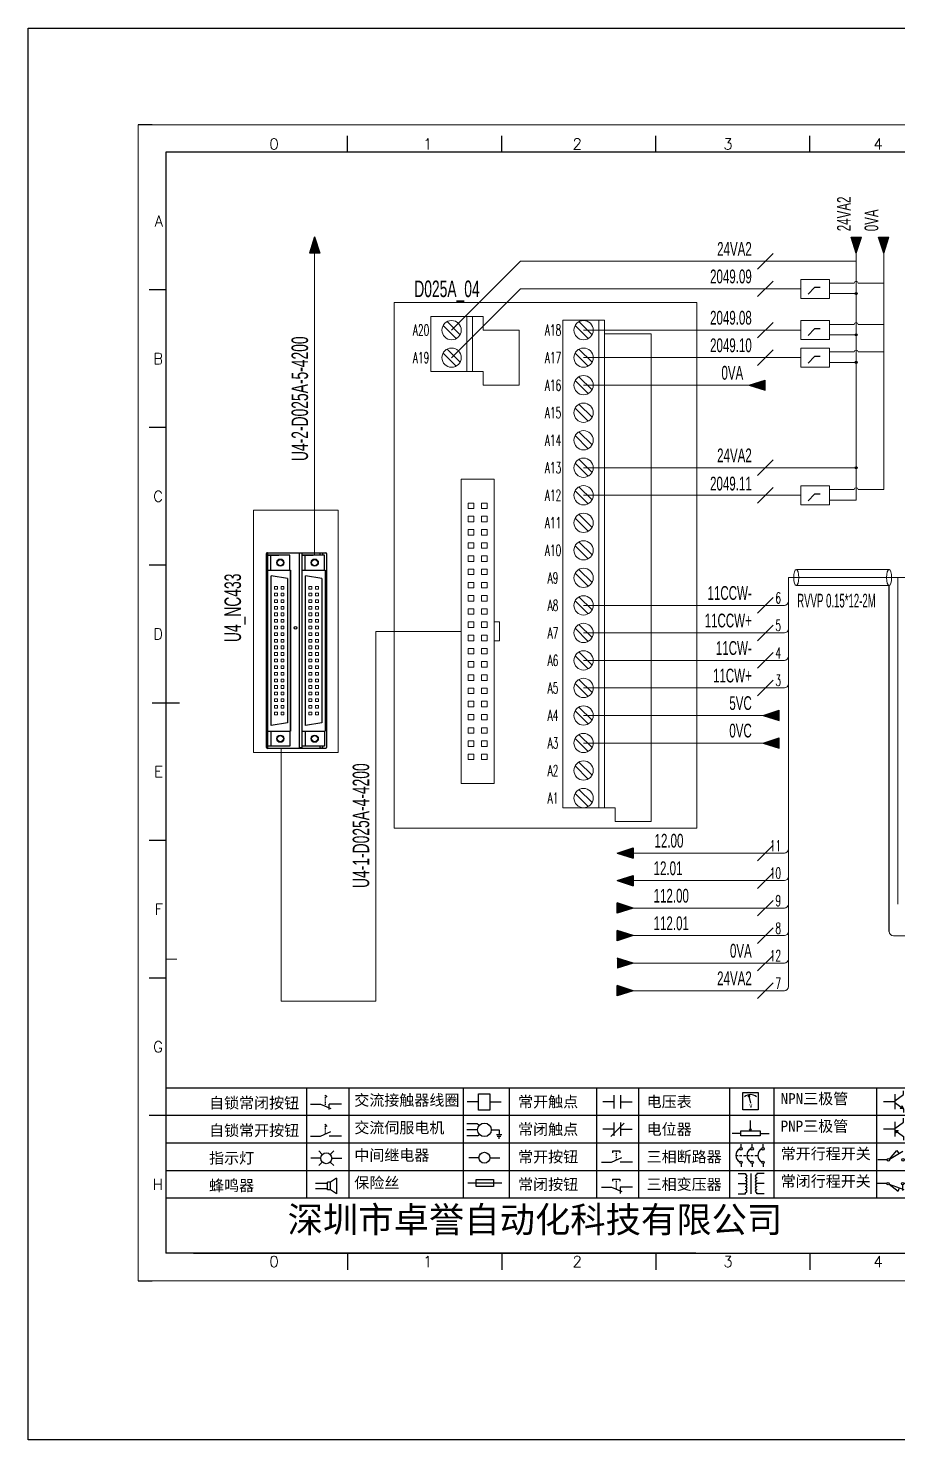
# Model space of a CAD drawing. Header units: millimetres. Extents: x 336 to 12810, y -1577 to 4105.
# Drawn here: x 8714 to 8872, y -364.4 to -108 of the extents above; entities that cross this region are included whole.
import ezdxf
from ezdxf.enums import TextEntityAlignment as Align

# ---------------------------------------------------------------- set-up
doc = ezdxf.new("R2010")
doc.units = ezdxf.units.MM
doc.linetypes.add('ACAD_ISO02W100', pattern=[15, 12, -3])
for name, color, linetype in [('AE_BOR', 1, 'Continuous'), ('SYMS', 7, 'Continuous'), ('Z_OM_GAIKEI', 7, 'Continuous')]:
    doc.layers.add(name, color=color, linetype=linetype)
doc.layers.add('Dimension', color=3, linetype='Continuous', lineweight=13)
doc.styles.get("Standard").update_dxf_attribs({"font": ''})
doc.styles.add('WD', font='romans.shx', dxfattribs={"width": 0.8, "bigfont": 'gbcbig.shx'})
doc.styles.add('样式 8', font='arial.ttf', dxfattribs={"width": 0.6, "height": 2.5})
doc.styles.add('汉字', font='')
doc.styles.get('Standard').set_extended_font_data('SimSun')
doc.styles.get('汉字').set_extended_font_data('新宋体')

# ---------------------------------------------------------------- blocks, each defined once
blk = doc.blocks.new('*U6')
at = {"linetype": 'ByBlock'}
for p, q in [((-1909.23, -780.45), (-1909.23, -780.67)), ((-1909.23, -780.45), (-1908.92, -780.84)), ((-1909.23, -780.84), (-1909.23, -781.05)), ((-1909.23, -781.23), (-1909.23, -781.44)), ((-1909.23, -781.61), (-1909.23, -781.83)), ((-1909.23, -782), (-1909.23, -782.21)), ((-1911.92, -782.07), (-1910.06, -782.07)), ((-1910.06, -782.07), (-1908.18, -782.88)), ((-1909.23, -782.38), (-1909.23, -782.43)), ((-1908.52, -783.07), (-1908.52, -782.07)), ((-1906.25, -782.07), (-1908.52, -782.07))]:
    blk.add_line(p, q, dxfattribs=at)
blk = doc.blocks.new('*U8')
at = {"linetype": 'ByBlock'}
for p, q in [((-1910.06, -792.89), (-1908.18, -792.08)), ((-1908.88, -791.17), (-1909.23, -790.71)), ((-1909.23, -790.71), (-1909.23, -790.92)), ((-1909.23, -791.09), (-1909.23, -791.31)), ((-1909.23, -791.48), (-1909.23, -791.69)), ((-1909.23, -791.86), (-1909.23, -792.08)), ((-1909.23, -792.25), (-1909.23, -792.47)), ((-1911.92, -792.89), (-1910.06, -792.89)), ((-1906.25, -792.89), (-1908.52, -792.89))]:
    blk.add_line(p, q, dxfattribs=at)
blk = doc.blocks.new('蜂鸣器')
at = {"linetype": 'ByBlock'}
for p, q in [((-1908.8, -796.48), (-1911.01, -796.48)), ((-1908.25, -796.26), (-1908.8, -796.26)), ((-1908.8, -797.68), (-1908.8, -796.26)), ((-1907.17, -795.53), (-1908.25, -796.26)), ((-1908.25, -797.68), (-1908.25, -796.26)), ((-1907.17, -795.53), (-1907.17, -798.41)), ((-1908.8, -797.46), (-1911.01, -797.46)), ((-1908.25, -797.68), (-1908.8, -797.68)), ((-1907.17, -798.41), (-1908.25, -797.68))]:
    blk.add_line(p, q, dxfattribs=at)
blk = doc.blocks.new('指示灯')
at = {"linetype": 'ByBlock'}
for p, q in [((-1854.25, -776.92), (-1856.06, -776.92)), ((-1854.62, -775.59), (-1853.97, -776.23)), ((-1851.9, -775.59), (-1852.54, -776.23)), ((-1852.26, -776.92), (-1850.45, -776.92)), ((-1854.62, -778.25), (-1853.97, -777.61)), ((-1851.9, -778.25), (-1852.54, -777.61))]:
    blk.add_line(p, q, dxfattribs=at)
blk.add_circle((-1853.26, -776.92), 0.992, dxfattribs=at)
blk = doc.blocks.new('交流接触器线圈')
at = {"linetype": 'ByBlock'}
for p, q in [((-1880.82, -781.77), (-1882.87, -781.77)), ((-1878.72, -781.77), (-1876.67, -781.77))]:
    blk.add_line(p, q, dxfattribs=at)
blk.add_lwpolyline([(-1880.82, -780.28), (-1878.72, -780.28), (-1878.72, -783.26), (-1880.82, -783.26)], close=True, dxfattribs=at)
blk = doc.blocks.new('交流伺服电机')
at = {"linetype": 'ByBlock'}
for p, q in [((-1880.97, -785.75), (-1882.94, -785.75)), ((-1880.97, -786.85), (-1882.94, -786.85)), ((-1880.97, -785.75), (-1880.65, -786.03)), ((-1878.49, -786.85), (-1877.07, -786.85)), ((-1877.07, -786.85), (-1877.07, -787.72)), ((-1880.97, -787.94), (-1882.94, -787.94)), ((-1880.97, -787.94), (-1880.65, -787.67)), ((-1877.54, -787.72), (-1876.59, -787.72)), ((-1877.38, -788.01), (-1876.75, -788.01)), ((-1877.23, -788.29), (-1876.9, -788.29))]:
    blk.add_line(p, q, dxfattribs=at)
blk.add_circle((-1879.73, -786.85), 1.24, dxfattribs=at)
blk = doc.blocks.new('中间继电器')
at = {"linetype": 'ByBlock'}
for p, q in [((-1880.72, -791.92), (-1882.54, -791.92)), ((-1878.74, -791.92), (-1876.92, -791.92))]:
    blk.add_line(p, q, dxfattribs=at)
blk.add_circle((-1879.73, -791.92), 0.992, dxfattribs=at)
blk = doc.blocks.new('保险丝')
at = {"linetype": 'ByBlock'}
blk.add_line((-1882.72, -796.49), (-1876.55, -796.49), dxfattribs=at)
blk.add_lwpolyline([(-1881.2, -795.86), (-1878.06, -795.86), (-1878.06, -797.12), (-1881.2, -797.12)], close=True, dxfattribs=at)
blk = doc.blocks.new('常开按钮')
at = {"linetype": 'ByBlock'}
for p, q in [((-1910.06, -787.73), (-1908.18, -786.93)), ((-1909.9, -785.68), (-1908.56, -785.68)), ((-1909.9, -785.68), (-1909.9, -786.07)), ((-1909.23, -785.68), (-1909.23, -785.89)), ((-1909.23, -786.06), (-1909.23, -786.28)), ((-1909.23, -786.45), (-1909.23, -786.67)), ((-1909.23, -786.84), (-1909.23, -787.05)), ((-1908.56, -785.68), (-1908.56, -786.07)), ((-1911.92, -787.73), (-1910.06, -787.73)), ((-1909.23, -787.22), (-1909.23, -787.38)), ((-1906.25, -787.73), (-1908.52, -787.73))]:
    blk.add_line(p, q, dxfattribs=at)
blk = doc.blocks.new('常开触点')
at = {"linetype": 'ByBlock'}
for p, q in [((-1853.82, -781.77), (-1855.88, -781.77)), ((-1853.82, -782.99), (-1853.82, -780.56)), ((-1852.6, -782.99), (-1852.6, -780.56)), ((-1852.6, -781.77), (-1850.55, -781.77))]:
    blk.add_line(p, q, dxfattribs=at)
blk = doc.blocks.new('常闭触点')
at = {"linetype": 'ByBlock'}
for p, q in [((-1853.82, -786.77), (-1855.88, -786.77)), ((-1852.01, -785.66), (-1854.43, -788.1)), ((-1853.82, -787.99), (-1853.82, -785.56)), ((-1852.6, -787.99), (-1852.6, -785.56)), ((-1852.6, -786.77), (-1850.55, -786.77))]:
    blk.add_line(p, q, dxfattribs=at)
blk = doc.blocks.new('常闭按钮')
at = {"linetype": 'ByBlock'}
for p, q in [((-1856.13, -792.28), (-1854.28, -792.28)), ((-1854.28, -792.28), (-1852.4, -793.09)), ((-1854.11, -790.83), (-1852.77, -790.83)), ((-1854.11, -790.83), (-1854.11, -791.22)), ((-1853.44, -790.83), (-1853.44, -791.04)), ((-1853.44, -791.21), (-1853.44, -791.43)), ((-1853.44, -791.6), (-1853.44, -791.82)), ((-1853.44, -791.99), (-1853.44, -792.2)), ((-1852.77, -790.83), (-1852.77, -791.22)), ((-1850.47, -792.28), (-1852.73, -792.28)), ((-1852.73, -792.28), (-1852.73, -793.43)), ((-1853.44, -792.37), (-1853.44, -792.53))]:
    blk.add_line(p, q, dxfattribs=at)
blk = doc.blocks.new('电压表')
at = {"linetype": 'ByBlock'}
for p, q in [((-1814.84, -780.75), (-1814.91, -781.13)), ((-1814.6, -781.05), (-1814.91, -781.13)), ((-1814.84, -780.75), (-1814.46, -782.26)), ((-1814.84, -780.75), (-1814.6, -781.05))]:
    blk.add_line(p, q, dxfattribs=at)
blk.add_lwpolyline([(-1815.84, -780.34), (-1813.07, -780.34), (-1813.07, -783.49), (-1815.84, -783.49)], close=True, dxfattribs=at)
blk.add_arc((-1814.46, -782.26), 1.56, 46.8313, 133.1687, dxfattribs=at)
at = {"linetype": 'ByBlock', "insert": (-1814.7, -782.39), "char_height": 0.75, "width": 0.6768, "attachment_point": 1}
blk.add_mtext('V', dxfattribs=at)
blk = doc.blocks.new('电位器')
at = {"linetype": 'ByBlock'}
for p, q in [((-1814.45, -787.3), (-1814.62, -786.96)), ((-1814.62, -786.96), (-1814.27, -786.96)), ((-1814.45, -787.3), (-1814.45, -785.39)), ((-1814.45, -787.3), (-1814.27, -786.96)), ((-1816.21, -787.75), (-1817.79, -787.75)), ((-1812.68, -787.75), (-1811.1, -787.75))]:
    blk.add_line(p, q, dxfattribs=at)
blk.add_lwpolyline([(-1816.21, -787.3), (-1812.68, -787.3), (-1812.68, -788.2), (-1816.21, -788.2)], close=True, dxfattribs=at)
blk = doc.blocks.new('三相断路器')
at = {"linetype": 'ByBlock'}
for p, q in [((-1816.17, -790.33), (-1816.17, -789.7)), ((-1814.17, -790.33), (-1814.17, -789.7)), ((-1812.18, -790.33), (-1812.18, -789.7)), ((-1817.14, -791.74), (-1816.72, -791.74)), ((-1816.45, -791.74), (-1816.03, -791.74)), ((-1815.76, -791.74), (-1815.34, -791.74)), ((-1815.07, -791.74), (-1814.65, -791.74)), ((-1814.38, -791.74), (-1813.96, -791.74)), ((-1813.69, -791.74), (-1813.27, -791.74)), ((-1816.17, -793.19), (-1816.17, -793.83)), ((-1814.17, -793.19), (-1814.17, -793.83)), ((-1812.18, -793.19), (-1812.18, -793.83))]:
    blk.add_line(p, q, dxfattribs=at)
for centre in [(-1816.17, -790.55), (-1814.17, -790.55), (-1812.18, -790.55), (-1816.17, -792.98), (-1814.17, -792.98), (-1812.18, -792.98)]:
    blk.add_circle(centre, 0.219, dxfattribs=at)
for centre in [(-1815.81, -791.74), (-1813.82, -791.74), (-1811.83, -791.74)]:
    blk.add_arc(centre, 1.32, 115.5791, 244.4209, dxfattribs=at)
blk = doc.blocks.new('三相变压器')
at = {"linetype": 'ByBlock'}
for p, q in [((-1816.69, -795.03), (-1815.37, -795.03)), ((-1816.69, -796.87), (-1815.37, -796.87)), ((-1815.37, -795.03), (-1815.37, -795.24)), ((-1814.34, -798.7), (-1814.34, -795.04)), ((-1812, -795.03), (-1813.32, -795.03)), ((-1813.32, -795.03), (-1813.32, -795.24)), ((-1812, -796.87), (-1813.32, -796.87)), ((-1816.69, -798.71), (-1815.37, -798.71)), ((-1815.37, -798.71), (-1815.37, -798.5)), ((-1813.32, -798.71), (-1813.32, -798.5)), ((-1812, -798.71), (-1813.32, -798.71))]:
    blk.add_line(p, q, dxfattribs=at)
for centre, start, end in [((-1815.37, -795.51), 270, 90), ((-1815.37, -796.06), 270, 90), ((-1815.37, -796.6), 270, 90), ((-1815.37, -797.14), 270, 90), ((-1815.37, -797.68), 270, 90), ((-1813.32, -795.51), 90, 270), ((-1813.32, -796.06), 90, 270), ((-1813.32, -796.6), 90, 270), ((-1813.32, -797.14), 90, 270), ((-1813.32, -797.68), 90, 270), ((-1815.37, -798.23), 270, 90), ((-1813.32, -798.23), 90, 270)]:
    blk.add_arc(centre, 0.271, start, end, dxfattribs=at)
blk = doc.blocks.new('NPN三极管')
at = {"linetype": 'ByBlock'}
for p, q in [((-1785.73, -781.97), (-1787.81, -781.97)), ((-1785.73, -780.61), (-1785.73, -783.32)), ((-1785.73, -781.82), (-1784.15, -780.66)), ((-1784.15, -780.66), (-1784.15, -779.98)), ((-1785.73, -782.11), (-1784.15, -783.27)), ((-1784.41, -782.73), (-1784.74, -783.18)), ((-1784.15, -783.27), (-1784.74, -783.18)), ((-1784.15, -783.27), (-1784.41, -782.73)), ((-1784.15, -783.27), (-1784.15, -783.96))]:
    blk.add_line(p, q, dxfattribs=at)
blk = doc.blocks.new('PNP三极管')
at = {"linetype": 'ByBlock'}
for p, q in [((-1784.9, -786.74), (-1786.98, -786.74)), ((-1784.9, -785.38), (-1784.9, -788.09)), ((-1784.9, -786.59), (-1783.32, -785.43)), ((-1784.9, -786.88), (-1783.32, -788.04)), ((-1784.9, -786.88), (-1784.31, -786.97)), ((-1784.9, -786.88), (-1784.64, -787.42)), ((-1784.31, -786.97), (-1784.64, -787.42)), ((-1783.32, -785.43), (-1783.32, -784.75)), ((-1783.32, -788.04), (-1783.32, -788.73))]:
    blk.add_line(p, q, dxfattribs=at)
blk = doc.blocks.new('常开行程开关')
at = {"linetype": 'ByBlock'}
for p, q in [((-1786.29, -792.3), (-1788.01, -792.3)), ((-1785.89, -792.17), (-1784.52, -790.62)), ((-1785.89, -792.17), (-1783.43, -790.72)), ((-1784.52, -790.62), (-1784.19, -791.17)), ((-1781.48, -792.3), (-1783.21, -792.3))]:
    blk.add_line(p, q, dxfattribs=at)
for centre in [(-1786.07, -792.3), (-1783.42, -792.3)]:
    blk.add_circle(centre, 0.219, dxfattribs=at)
blk = doc.blocks.new('常闭行程开关')
at = {"linetype": 'ByBlock'}
for p, q in [((-1786.34, -796.62), (-1788.07, -796.62)), ((-1785.93, -796.72), (-1783.25, -797.7)), ((-1785.93, -796.72), (-1784.3, -798)), ((-1784.3, -798), (-1784.08, -797.4)), ((-1783.48, -796.84), (-1783.48, -797.85)), ((-1781.54, -796.62), (-1783.26, -796.62))]:
    blk.add_line(p, q, dxfattribs=at)
for centre in [(-1786.12, -796.62), (-1783.48, -796.62)]:
    blk.add_circle(centre, 0.219, dxfattribs=at)
blk = doc.blocks.new('电控横A4')
for p, q in [((292, -5), (5, -5)), ((5, -5), (5, -205)), ((10.03, -205), (289.53, -205)), ((130.8, -205), (190.75, -205))]:
    blk.add_line(p, q)
at = {"lineweight": 9, "ltscale": 0.1}
for p, q in [((5, -151.57), (7, -151.57)), ((101.34, -205), (130.8, -205)), ((129.44, -205), (129.44, -205)), ((129.44, -205), (129.44, -205)), ((129.44, -205), (129.44, -205)), ((129.44, -205), (129.44, -205))]:
    blk.add_line(p, q, dxfattribs=at)
at = {"linetype": 'ByBlock'}
for p, q in [((292, -175), (5, -175)), ((292, -180), (5, -180)), ((292, -185), (5, -185)), ((292, -190), (5, -190)), ((292, -195), (5, -195))]:
    blk.add_line(p, q, dxfattribs=at)
at = {"color": 0, "lineweight": -2}
for p, q in [((30.58, -175), (30.58, -195)), ((38.26, -175), (38.26, -195)), ((59.05, -175), (59.05, -195)), ((67.4, -175), (67.4, -195)), ((83.26, -175), (83.26, -195)), ((90.91, -175), (90.91, -195)), ((107.4, -175), (107.4, -195)), ((115.5, -175), (115.5, -195)), ((134.12, -175), (134.12, -195))]:
    blk.add_line(p, q, dxfattribs=at)
at = {"color": 0, "ltscale": 2}
blk.add_line((101.34, -205), (5, -205), dxfattribs=at)
at = {"layer": 'AE_BOR', "lineweight": 30}
for p, q in [((2.53, 0), (0, 0)), ((0, -210), (2.53, -210))]:
    blk.add_line(p, q, dxfattribs=at)
at = {"layer": 'AE_BOR', "color": 1, "lineweight": 15}
for p, q in [((0, 0), (297, 0)), ((0, -210), (0, 0)), ((297, -210), (0, -210))]:
    blk.add_line(p, q, dxfattribs=at)
at = {"layer": 'AE_BOR'}
for p, q in [((38.03, -5), (38.03, -2)), ((66.03, -5), (66.03, -2)), ((94.03, -5), (94.03, -2)), ((122.03, -5), (122.03, -2)), ((5, -30), (2, -30)), ((5, -55), (2, -55)), ((5, -80), (2, -80)), ((5, -130), (2, -130)), ((5, -155), (2, -155)), ((5, -180), (2, -180)), ((38.03, -205), (38.03, -208)), ((66.03, -205), (66.03, -208)), ((94.03, -205), (94.03, -208)), ((122.03, -205), (122.03, -208))]:
    blk.add_line(p, q, dxfattribs=at)
at = {"layer": 'AE_BOR', "color": 2, "lineweight": 30}
blk.add_line((2.5, -105), (7.5, -105), dxfattribs=at)
at = {"linetype": 'ByBlock'}
for name, p in [('*U6', (1943.19, 604.18)), ('交流接触器线圈', (1942.62, 604.27)), ('常开触点', (1940.27, 604.3)), ('电压表', (1925.71, 604.52)), ('NPN三极管', (1923.2, 604.5)), ('*U8', (1943.19, 609.18)), ('交流伺服电机', (1942.62, 604.27)), ('常闭触点', (1940.27, 604.3)), ('电位器', (1925.71, 604.52)), ('PNP三极管', (1922.37, 604.27)), ('指示灯', (1887.41, 589.18)), ('中间继电器', (1942.62, 604.27)), ('常开按钮', (1996.06, 599.3)), ('三相断路器', (1925.71, 604.52)), ('常开行程开关', (1922.37, 604.27)), ('蜂鸣器', (1943.19, 604.18)), ('保险丝', (1942.62, 604.27)), ('常闭按钮', (1940.27, 599.3)), ('三相变压器', (1925.71, 604.52)), ('常闭行程开关', (1922.37, 604.27))]:
    blk.add_blockref(name, p, dxfattribs=at)
at = {"char_height": 2, "attachment_point": 1, "style": '汉字'}
for s, insert in [('{\\fKaiTi_GB2312|b0|i0|c134|p49;自锁常闭按钮}', (12.86, -176.69)), ('{\\fKaiTi_GB2312|b0|i0|c134|p49;交流接触器线圈}', (39.25, -176.19)), ('{\\fKaiTi_GB2312|b0|i0|c134|p49;常开触点}', (69.01, -176.48)), ('{\\fKaiTi_GB2312|b0|i0|c134|p49;电压表}', (92.37, -176.47)), ('{\\fKaiTi_GB2312|b0|i0|c134|p49;NPN三极管}', (116.73, -175.91)), ('{\\fKaiTi_GB2312|b0|i0|c134|p49;自锁常开按钮}', (12.86, -181.69)), ('{\\fKaiTi_GB2312|b0|i0|c134|p49;交流伺服电机}', (39.25, -181.19)), ('{\\fKaiTi_GB2312|b0|i0|c134|p49;常闭触点}', (69.01, -181.48)), ('{\\fKaiTi_GB2312|b0|i0|c134|p49;电位器}', (92.37, -181.47)), ('{\\fKaiTi_GB2312|b0|i0|c134|p49;PNP三极管}', (116.73, -180.91)), ('{\\fKaiTi_GB2312|b0|i0|c134|p49;指示灯}', (12.86, -186.69)), ('{\\fKaiTi_GB2312|b0|i0|c134|p49;中间继电器}', (39.25, -186.19)), ('{\\fKaiTi_GB2312|b0|i0|c134|p49;常开按钮}', (69.01, -186.48)), ('{\\fKaiTi_GB2312|b0|i0|c134|p49;三相断路器}', (92.37, -186.47)), ('{\\fKaiTi_GB2312|b0|i0|c134|p49;常开行程开关}', (116.73, -185.91)), ('{\\fKaiTi_GB2312|b0|i0|c134|p49;蜂鸣器}', (12.86, -191.69)), ('{\\fKaiTi_GB2312|b0|i0|c134|p49;保险丝}', (39.25, -191.19)), ('{\\fKaiTi_GB2312|b0|i0|c134|p49;常闭按钮}', (69.01, -191.48)), ('{\\fKaiTi_GB2312|b0|i0|c134|p49;三相变压器}', (92.37, -191.47)), ('{\\fKaiTi_GB2312|b0|i0|c134|p49;常闭行程开关}', (116.73, -190.91))]:
    blk.add_mtext(s, dxfattribs=dict(at, insert=insert))
at = {"color": 0, "lineweight": -2, "insert": (27.14, -196.53), "char_height": 4.7064, "width": 96.1138, "attachment_point": 1}
blk.add_mtext('深圳市卓誉自动化科技有限公司', dxfattribs=at)
at = {"layer": 'AE_BOR', "style": 'WD'}
for s, p in [('0', (24.67, -4.5)), ('1', (52.6, -4.5)), ('2', (79.75, -4.5)), ('3', (107.15, -4.5)), ('4', (134.45, -4.5)), ('0', (24.67, -207.5)), ('1', (52.6, -207.5)), ('2', (79.75, -207.5)), ('3', (107.15, -207.5)), ('4', (134.45, -207.5))]:
    blk.add_text(s, height=2, dxfattribs=at).set_placement(p, align=Align.CENTER)
for s, p in [('A', (4.5, -17.5)), ('B', (4.5, -42.5)), ('C', (4.5, -67.5)), ('D', (4.5, -92.5)), ('E', (4.5, -117.5)), ('F', (4.5, -142.5)), ('G', (4.5, -167.5)), ('H', (4.5, -192.5))]:
    blk.add_text(s, height=2, dxfattribs=at).set_placement(p, align=Align.MIDDLE_RIGHT)
blk = doc.blocks.new('WDDOT')
blk.add_hatch(color=256).paths.add_polyline_path([(0.5, 0, 1), (-0.5, 0, 1)])
blk.add_circle((0, 0), 0.5)

msp = doc.modelspace()

# ---------------------------------------------------------------- hatches: boundary and pattern name
for points in [[(8765.089, -148.794), (8766.024, -145.876), (8766.959, -148.794)], [(8863.506, -145.917), (8864.441, -148.836), (8865.376, -145.917)], [(8868.506, -145.917), (8869.441, -148.836), (8870.376, -145.917)], [(8864.637, -156.164, 1), (8864.244, -156.164, 1)], [(8864.637, -163.664, 1), (8864.244, -163.664, 1)], [(8864.637, -168.664, 1), (8864.244, -168.664, 1)], [(8845.004, -172.804), (8847.922, -173.739), (8847.922, -171.869)], [(8864.637, -187.804, 1), (8864.244, -187.804, 1)], [(8847.504, -232.804), (8850.422, -233.739), (8850.422, -231.869)], [(8847.504, -237.804), (8850.422, -238.739), (8850.422, -236.869)], [(8820.973, -257.808), (8823.891, -258.743), (8823.891, -256.873)], [(8820.973, -262.804), (8823.891, -263.739), (8823.891, -261.869)], [(8820.973, -266.865), (8823.891, -267.8), (8820.973, -268.735)], [(8820.973, -273.735), (8820.973, -271.865), (8823.891, -272.8)], [(8823.891, -277.8), (8820.973, -278.735), (8820.973, -276.865)], [(8820.973, -283.735), (8820.973, -281.865), (8823.891, -282.8)]]:
    msp.add_hatch(color=256).paths.add_polyline_path(points)

# ---------------------------------------------------------------- linework, layer by layer
for p, q in [((8766.024, -145.876), (8765.089, -148.794)), ((8766.024, -145.876), (8766.959, -148.794)), ((8864.441, -148.836), (8863.506, -145.917)), ((8863.506, -145.917), (8865.376, -145.917)), ((8864.441, -148.836), (8865.376, -145.917)), ((8869.441, -148.836), (8868.506, -145.917)), ((8868.506, -145.917), (8870.376, -145.917)), ((8869.441, -148.836), (8870.376, -145.917)), ((8766.959, -148.794), (8765.089, -148.794)), ((8845.004, -172.804), (8847.922, -171.869)), ((8845.004, -172.804), (8847.922, -173.739)), ((8847.922, -173.739), (8847.922, -171.869)), ((8870.448, -272.062), (8870.448, -209.205)), ((8847.504, -232.804), (8850.422, -231.869)), ((8847.504, -232.804), (8850.422, -233.739)), ((8850.422, -233.739), (8850.422, -231.869)), ((8847.504, -237.804), (8850.422, -236.869)), ((8847.504, -237.804), (8850.422, -238.739)), ((8850.422, -238.739), (8850.422, -236.869)), ((8820.973, -257.808), (8823.891, -256.873)), ((8820.973, -257.808), (8823.891, -258.743)), ((8823.891, -256.873), (8823.891, -258.743)), ((8820.973, -262.804), (8823.891, -261.869)), ((8820.973, -262.804), (8823.891, -263.739)), ((8823.891, -261.869), (8823.891, -263.739)), ((8823.891, -267.8), (8820.973, -266.865)), ((8820.973, -268.735), (8820.973, -266.865)), ((8823.891, -267.8), (8820.973, -268.735)), ((8823.891, -272.8), (8820.973, -271.865)), ((8820.973, -273.735), (8820.973, -271.865)), ((8823.891, -272.8), (8820.973, -273.735)), ((8823.891, -277.8), (8820.973, -276.865)), ((8823.891, -277.8), (8820.973, -278.735)), ((8823.891, -282.8), (8820.973, -281.865)), ((8820.973, -283.735), (8820.973, -281.865)), ((8823.891, -282.8), (8820.973, -283.735))]:
    msp.add_line(p, q)
at = {"color": 3, "lineweight": 0}
for p, q in [((8766.024, -203.66), (8766.024, -148.794)), ((8814.896, -192.808), (8854.358, -192.808)), ((8909.507, -207.745), (8852.136, -207.745)), ((8814.896, -212.804), (8851.386, -212.804)), ((8777.136, -217.521), (8777.136, -284.701)), ((8792.649, -217.521), (8777.136, -217.521)), ((8814.896, -217.804), (8851.386, -217.804)), ((8814.896, -222.804), (8851.386, -222.804)), ((8814.896, -227.804), (8851.386, -227.804)), ((8759.925, -284.701), (8759.925, -238.779)), ((8759.934, -284.701), (8777.136, -284.701))]:
    msp.add_line(p, q, dxfattribs=at)
at = {"lineweight": 0}
for p, q in [((8790.877, -162.841), (8803.414, -150.304)), ((8803.414, -150.304), (8864.441, -150.304)), ((8864.441, -193.668), (8864.441, -148.836)), ((8869.441, -191.774), (8869.441, -148.836)), ((8790.877, -167.841), (8803.414, -155.304)), ((8803.414, -155.304), (8854.358, -155.304)), ((8859.614, -154.27), (8864.096, -154.27)), ((8859.614, -156.164), (8864.441, -156.164)), ((8864.768, -154.27), (8869.441, -154.27)), ((8787.132, -170.304), (8787.132, -160.304)), ((8796.627, -160.304), (8787.132, -160.304)), ((8793.696, -170.304), (8793.696, -160.304)), ((8794.696, -170.304), (8794.696, -160.304)), ((8796.627, -162.804), (8796.627, -160.304)), ((8811.114, -249.591), (8811.114, -161.017)), ((8818.678, -161.017), (8811.114, -161.017)), ((8817.678, -249.591), (8817.678, -161.017)), ((8818.678, -249.591), (8818.678, -161.017)), ((8803.191, -162.804), (8796.627, -162.804)), ((8803.191, -162.804), (8803.191, -172.804)), ((8814.896, -162.804), (8854.358, -162.804)), ((8827.173, -163.471), (8818.678, -163.471)), ((8827.173, -163.471), (8827.173, -252.045)), ((8859.614, -161.77), (8864.096, -161.77)), ((8859.614, -163.664), (8864.441, -163.664)), ((8864.768, -161.77), (8869.441, -161.77)), ((8814.896, -167.804), (8854.358, -167.804)), ((8859.614, -166.77), (8864.096, -166.77)), ((8859.614, -168.664), (8864.441, -168.664)), ((8864.768, -166.77), (8869.441, -166.77)), ((8796.627, -170.304), (8787.132, -170.304)), ((8796.627, -172.804), (8796.627, -170.304)), ((8803.191, -172.804), (8796.627, -172.804)), ((8814.896, -172.804), (8845.004, -172.804)), ((8814.896, -187.804), (8864.441, -187.804)), ((8859.614, -191.774), (8864.096, -191.774)), ((8864.768, -191.774), (8869.441, -191.774)), ((8859.614, -193.668), (8864.441, -193.668)), ((8853.566, -206.281), (8870.408, -206.279)), ((8852.136, -207.745), (8852.136, -282.05)), ((8853.545, -209.21), (8870.408, -209.21)), ((8871.992, -267.058), (8871.992, -207.745)), ((8814.896, -232.804), (8847.504, -232.804)), ((8814.896, -237.804), (8847.504, -237.804)), ((8820.609, -249.591), (8811.114, -249.591)), ((8820.609, -252.045), (8820.609, -249.591)), ((8827.173, -252.045), (8820.609, -252.045)), ((8823.891, -257.808), (8851.386, -257.808)), ((8823.891, -262.804), (8851.386, -262.804)), ((8823.891, -267.8), (8851.386, -267.8)), ((8823.891, -272.8), (8851.386, -272.8)), ((8909.507, -272.812), (8871.198, -272.812)), ((8823.891, -277.8), (8851.386, -277.8)), ((8823.891, -282.8), (8851.386, -282.8))]:
    msp.add_line(p, q, dxfattribs=at)
at = {"linetype": 'ACAD_ISO02W100'}
for p, q in [((8856.88, -155.069), (8855.689, -156.298)), ((8857.887, -155.072), (8856.88, -155.069)), ((8856.88, -162.569), (8855.689, -163.798)), ((8857.887, -162.572), (8856.88, -162.569)), ((8856.88, -167.569), (8855.689, -168.798)), ((8857.887, -167.572), (8856.88, -167.569)), ((8856.88, -192.573), (8855.689, -193.802)), ((8857.887, -192.576), (8856.88, -192.573))]:
    msp.add_line(p, q, dxfattribs=at)
at = {"color": 1}
msp.add_lwpolyline([(8713.982, -107.963), (10178.33, -107.963), (10178.33, -364.374), (8713.982, -364.374)], close=True, dxfattribs=at)
at = {"lineweight": 0}
for points in [[(8854.358, -157.03), (8854.358, -153.578), (8859.614, -153.578), (8859.614, -157.03)], [(8780.46, -253.294), (8780.46, -157.804), (8835.46, -157.804), (8835.46, -253.294)], [(8780.46, -253.294), (8780.46, -157.804), (8835.46, -157.804), (8835.46, -253.294)], [(8854.358, -164.53), (8854.358, -161.078), (8859.614, -161.078), (8859.614, -164.53)], [(8854.358, -169.53), (8854.358, -166.078), (8859.614, -166.078), (8859.614, -169.53)], [(8792.649, -245.171), (8792.649, -189.871), (8798.649, -189.871), (8798.649, -245.171)], [(8854.358, -194.534), (8854.358, -191.082), (8859.614, -191.082), (8859.614, -194.534)], [(8794.949, -195.221), (8793.949, -195.221), (8793.949, -194.221), (8794.949, -194.221)], [(8797.349, -195.221), (8796.349, -195.221), (8796.349, -194.221), (8797.349, -194.221)], [(8770.29, -239.529), (8754.94, -239.529), (8754.94, -195.513), (8770.29, -195.513)], [(8794.949, -197.621), (8793.949, -197.621), (8793.949, -196.621), (8794.949, -196.621)], [(8797.349, -197.621), (8796.349, -197.621), (8796.349, -196.621), (8797.349, -196.621)], [(8794.949, -200.021), (8793.949, -200.021), (8793.949, -199.021), (8794.949, -199.021)], [(8797.349, -200.021), (8796.349, -200.021), (8796.349, -199.021), (8797.349, -199.021)], [(8794.949, -202.421), (8793.949, -202.421), (8793.949, -201.421), (8794.949, -201.421)], [(8797.349, -202.421), (8796.349, -202.421), (8796.349, -201.421), (8797.349, -201.421)], [(8794.949, -204.821), (8793.949, -204.821), (8793.949, -203.821), (8794.949, -203.821)], [(8797.349, -204.821), (8796.349, -204.821), (8796.349, -203.821), (8797.349, -203.821)], [(8794.949, -207.221), (8793.949, -207.221), (8793.949, -206.221), (8794.949, -206.221)], [(8797.349, -207.221), (8796.349, -207.221), (8796.349, -206.221), (8797.349, -206.221)], [(8758.752, -209.38), (8759.252, -209.38), (8759.252, -209.88), (8758.752, -209.88)], [(8759.952, -209.38), (8760.452, -209.38), (8760.452, -209.88), (8759.952, -209.88)], [(8765.002, -209.38), (8765.502, -209.38), (8765.502, -209.88), (8765.002, -209.88)], [(8766.202, -209.38), (8766.702, -209.38), (8766.702, -209.88), (8766.202, -209.88)], [(8794.949, -209.621), (8793.949, -209.621), (8793.949, -208.621), (8794.949, -208.621)], [(8797.349, -209.621), (8796.349, -209.621), (8796.349, -208.621), (8797.349, -208.621)], [(8758.752, -210.58), (8759.252, -210.58), (8759.252, -211.08), (8758.752, -211.08)], [(8758.752, -211.78), (8759.252, -211.78), (8759.252, -212.28), (8758.752, -212.28)], [(8759.952, -210.58), (8760.452, -210.58), (8760.452, -211.08), (8759.952, -211.08)], [(8759.952, -211.78), (8760.452, -211.78), (8760.452, -212.28), (8759.952, -212.28)], [(8765.002, -210.58), (8765.502, -210.58), (8765.502, -211.08), (8765.002, -211.08)], [(8765.002, -211.78), (8765.502, -211.78), (8765.502, -212.28), (8765.002, -212.28)], [(8766.202, -210.58), (8766.702, -210.58), (8766.702, -211.08), (8766.202, -211.08)], [(8766.202, -211.78), (8766.702, -211.78), (8766.702, -212.28), (8766.202, -212.28)], [(8794.949, -212.021), (8793.949, -212.021), (8793.949, -211.021), (8794.949, -211.021)], [(8797.349, -212.021), (8796.349, -212.021), (8796.349, -211.021), (8797.349, -211.021)], [(8758.752, -212.98), (8759.252, -212.98), (8759.252, -213.48), (8758.752, -213.48)], [(8758.752, -214.18), (8759.252, -214.18), (8759.252, -214.68), (8758.752, -214.68)], [(8758.752, -215.38), (8759.252, -215.38), (8759.252, -215.88), (8758.752, -215.88)], [(8759.952, -212.98), (8760.452, -212.98), (8760.452, -213.48), (8759.952, -213.48)], [(8759.952, -214.18), (8760.452, -214.18), (8760.452, -214.68), (8759.952, -214.68)], [(8759.952, -215.38), (8760.452, -215.38), (8760.452, -215.88), (8759.952, -215.88)], [(8765.002, -212.98), (8765.502, -212.98), (8765.502, -213.48), (8765.002, -213.48)], [(8765.002, -214.18), (8765.502, -214.18), (8765.502, -214.68), (8765.002, -214.68)], [(8765.002, -215.38), (8765.502, -215.38), (8765.502, -215.88), (8765.002, -215.88)], [(8766.202, -212.98), (8766.702, -212.98), (8766.702, -213.48), (8766.202, -213.48)], [(8766.202, -214.18), (8766.702, -214.18), (8766.702, -214.68), (8766.202, -214.68)], [(8766.202, -215.38), (8766.702, -215.38), (8766.702, -215.88), (8766.202, -215.88)], [(8794.949, -214.421), (8793.949, -214.421), (8793.949, -213.421), (8794.949, -213.421)], [(8797.349, -214.421), (8796.349, -214.421), (8796.349, -213.421), (8797.349, -213.421)], [(8758.752, -216.58), (8759.252, -216.58), (8759.252, -217.08), (8758.752, -217.08)], [(8758.752, -217.78), (8759.252, -217.78), (8759.252, -218.28), (8758.752, -218.28)], [(8759.952, -216.58), (8760.452, -216.58), (8760.452, -217.08), (8759.952, -217.08)], [(8759.952, -217.78), (8760.452, -217.78), (8760.452, -218.28), (8759.952, -218.28)], [(8765.002, -216.58), (8765.502, -216.58), (8765.502, -217.08), (8765.002, -217.08)], [(8765.002, -217.78), (8765.502, -217.78), (8765.502, -218.28), (8765.002, -218.28)], [(8766.202, -216.58), (8766.702, -216.58), (8766.702, -217.08), (8766.202, -217.08)], [(8766.202, -217.78), (8766.702, -217.78), (8766.702, -218.28), (8766.202, -218.28)], [(8794.949, -216.821), (8793.949, -216.821), (8793.949, -215.821), (8794.949, -215.821)], [(8797.349, -216.821), (8796.349, -216.821), (8796.349, -215.821), (8797.349, -215.821)], [(8799.649, -219.271), (8798.649, -219.271), (8798.649, -215.771), (8799.649, -215.771)], [(8758.752, -218.98), (8759.252, -218.98), (8759.252, -219.48), (8758.752, -219.48)], [(8758.752, -220.18), (8759.252, -220.18), (8759.252, -220.68), (8758.752, -220.68)], [(8759.952, -218.98), (8760.452, -218.98), (8760.452, -219.48), (8759.952, -219.48)], [(8759.952, -220.18), (8760.452, -220.18), (8760.452, -220.68), (8759.952, -220.68)], [(8765.002, -218.98), (8765.502, -218.98), (8765.502, -219.48), (8765.002, -219.48)], [(8765.002, -220.18), (8765.502, -220.18), (8765.502, -220.68), (8765.002, -220.68)], [(8766.202, -218.98), (8766.702, -218.98), (8766.702, -219.48), (8766.202, -219.48)], [(8766.202, -220.18), (8766.702, -220.18), (8766.702, -220.68), (8766.202, -220.68)], [(8794.949, -219.221), (8793.949, -219.221), (8793.949, -218.221), (8794.949, -218.221)], [(8797.349, -219.221), (8796.349, -219.221), (8796.349, -218.221), (8797.349, -218.221)], [(8758.752, -221.38), (8759.252, -221.38), (8759.252, -221.88), (8758.752, -221.88)], [(8758.752, -222.58), (8759.252, -222.58), (8759.252, -223.08), (8758.752, -223.08)], [(8759.952, -221.38), (8760.452, -221.38), (8760.452, -221.88), (8759.952, -221.88)], [(8759.952, -222.58), (8760.452, -222.58), (8760.452, -223.08), (8759.952, -223.08)], [(8765.002, -221.38), (8765.502, -221.38), (8765.502, -221.88), (8765.002, -221.88)], [(8765.002, -222.58), (8765.502, -222.58), (8765.502, -223.08), (8765.002, -223.08)], [(8766.202, -221.38), (8766.702, -221.38), (8766.702, -221.88), (8766.202, -221.88)], [(8766.202, -222.58), (8766.702, -222.58), (8766.702, -223.08), (8766.202, -223.08)], [(8794.949, -221.621), (8793.949, -221.621), (8793.949, -220.621), (8794.949, -220.621)], [(8794.949, -224.021), (8793.949, -224.021), (8793.949, -223.021), (8794.949, -223.021)], [(8797.349, -221.621), (8796.349, -221.621), (8796.349, -220.621), (8797.349, -220.621)], [(8797.349, -224.021), (8796.349, -224.021), (8796.349, -223.021), (8797.349, -223.021)], [(8758.752, -223.78), (8759.252, -223.78), (8759.252, -224.28), (8758.752, -224.28)], [(8758.752, -224.98), (8759.252, -224.98), (8759.252, -225.48), (8758.752, -225.48)], [(8759.952, -223.78), (8760.452, -223.78), (8760.452, -224.28), (8759.952, -224.28)], [(8759.952, -224.98), (8760.452, -224.98), (8760.452, -225.48), (8759.952, -225.48)], [(8765.002, -223.78), (8765.502, -223.78), (8765.502, -224.28), (8765.002, -224.28)], [(8765.002, -224.98), (8765.502, -224.98), (8765.502, -225.48), (8765.002, -225.48)], [(8766.202, -223.78), (8766.702, -223.78), (8766.702, -224.28), (8766.202, -224.28)], [(8766.202, -224.98), (8766.702, -224.98), (8766.702, -225.48), (8766.202, -225.48)], [(8794.949, -226.421), (8793.949, -226.421), (8793.949, -225.421), (8794.949, -225.421)], [(8797.349, -226.421), (8796.349, -226.421), (8796.349, -225.421), (8797.349, -225.421)], [(8758.752, -226.18), (8759.252, -226.18), (8759.252, -226.68), (8758.752, -226.68)], [(8758.752, -227.38), (8759.252, -227.38), (8759.252, -227.88), (8758.752, -227.88)], [(8759.952, -226.18), (8760.452, -226.18), (8760.452, -226.68), (8759.952, -226.68)], [(8759.952, -227.38), (8760.452, -227.38), (8760.452, -227.88), (8759.952, -227.88)], [(8765.002, -226.18), (8765.502, -226.18), (8765.502, -226.68), (8765.002, -226.68)], [(8765.002, -227.38), (8765.502, -227.38), (8765.502, -227.88), (8765.002, -227.88)], [(8766.202, -226.18), (8766.702, -226.18), (8766.702, -226.68), (8766.202, -226.68)], [(8766.202, -227.38), (8766.702, -227.38), (8766.702, -227.88), (8766.202, -227.88)], [(8794.949, -228.821), (8793.949, -228.821), (8793.949, -227.821), (8794.949, -227.821)], [(8797.349, -228.821), (8796.349, -228.821), (8796.349, -227.821), (8797.349, -227.821)], [(8758.752, -228.58), (8759.252, -228.58), (8759.252, -229.08), (8758.752, -229.08)], [(8758.752, -229.78), (8759.252, -229.78), (8759.252, -230.28), (8758.752, -230.28)], [(8759.952, -228.58), (8760.452, -228.58), (8760.452, -229.08), (8759.952, -229.08)], [(8759.952, -229.78), (8760.452, -229.78), (8760.452, -230.28), (8759.952, -230.28)], [(8765.002, -228.58), (8765.502, -228.58), (8765.502, -229.08), (8765.002, -229.08)], [(8765.002, -229.78), (8765.502, -229.78), (8765.502, -230.28), (8765.002, -230.28)], [(8766.202, -228.58), (8766.702, -228.58), (8766.702, -229.08), (8766.202, -229.08)], [(8766.202, -229.78), (8766.702, -229.78), (8766.702, -230.28), (8766.202, -230.28)], [(8794.949, -231.221), (8793.949, -231.221), (8793.949, -230.221), (8794.949, -230.221)], [(8797.349, -231.221), (8796.349, -231.221), (8796.349, -230.221), (8797.349, -230.221)], [(8758.752, -230.98), (8759.252, -230.98), (8759.252, -231.48), (8758.752, -231.48)], [(8758.752, -232.18), (8759.252, -232.18), (8759.252, -232.68), (8758.752, -232.68)], [(8759.952, -230.98), (8760.452, -230.98), (8760.452, -231.48), (8759.952, -231.48)], [(8759.952, -232.18), (8760.452, -232.18), (8760.452, -232.68), (8759.952, -232.68)], [(8765.002, -230.98), (8765.502, -230.98), (8765.502, -231.48), (8765.002, -231.48)], [(8765.002, -232.18), (8765.502, -232.18), (8765.502, -232.68), (8765.002, -232.68)], [(8766.202, -230.98), (8766.702, -230.98), (8766.702, -231.48), (8766.202, -231.48)], [(8766.202, -232.18), (8766.702, -232.18), (8766.702, -232.68), (8766.202, -232.68)], [(8794.949, -233.621), (8793.949, -233.621), (8793.949, -232.621), (8794.949, -232.621)], [(8797.349, -233.621), (8796.349, -233.621), (8796.349, -232.621), (8797.349, -232.621)], [(8794.949, -236.021), (8793.949, -236.021), (8793.949, -235.021), (8794.949, -235.021)], [(8797.349, -236.021), (8796.349, -236.021), (8796.349, -235.021), (8797.349, -235.021)], [(8794.949, -238.421), (8793.949, -238.421), (8793.949, -237.421), (8794.949, -237.421)], [(8797.349, -238.421), (8796.349, -238.421), (8796.349, -237.421), (8797.349, -237.421)], [(8794.949, -240.821), (8793.949, -240.821), (8793.949, -239.821), (8794.949, -239.821)], [(8797.349, -240.821), (8796.349, -240.821), (8796.349, -239.821), (8797.349, -239.821)]]:
    msp.add_lwpolyline(points, close=True, dxfattribs=at)
for points in [[(8792.454, -163.636), (8790.082, -161.265)], [(8816.436, -163.636), (8814.064, -161.265)], [(8789.375, -161.972), (8791.746, -164.343)], [(8813.357, -161.972), (8815.729, -164.343)], [(8792.454, -168.636), (8790.082, -166.265)], [(8816.436, -168.636), (8814.064, -166.265)], [(8789.375, -166.972), (8791.746, -169.343)], [(8813.357, -166.972), (8815.729, -169.343)], [(8816.436, -173.636), (8814.064, -171.265)], [(8813.357, -171.972), (8815.729, -174.343)], [(8816.436, -178.636), (8814.064, -176.265)], [(8813.357, -176.972), (8815.729, -179.343)], [(8813.357, -181.972), (8815.729, -184.343)], [(8816.436, -183.636), (8814.064, -181.265)], [(8813.357, -186.972), (8815.729, -189.343)], [(8816.436, -188.636), (8814.064, -186.265)], [(8813.357, -191.972), (8815.729, -194.343)], [(8816.436, -193.636), (8814.064, -191.265)], [(8813.357, -196.972), (8815.729, -199.343)], [(8816.436, -198.636), (8814.064, -196.265)], [(8813.357, -201.972), (8815.729, -204.343)], [(8816.436, -203.636), (8814.064, -201.265)], [(8813.357, -206.972), (8815.729, -209.343)], [(8816.436, -208.636), (8814.064, -206.265)], [(8813.357, -211.972), (8815.729, -214.343)], [(8816.436, -213.636), (8814.064, -211.265)], [(8813.357, -216.972), (8815.729, -219.343)], [(8816.436, -218.636), (8814.064, -216.265)], [(8813.357, -221.972), (8815.729, -224.343)], [(8816.436, -223.636), (8814.064, -221.265)], [(8813.357, -226.972), (8815.729, -229.343)], [(8816.436, -228.636), (8814.064, -226.265)], [(8813.357, -231.972), (8815.729, -234.343)], [(8816.436, -233.636), (8814.064, -231.265)], [(8813.357, -236.972), (8815.729, -239.343)], [(8816.436, -238.636), (8814.064, -236.265)], [(8813.357, -241.972), (8815.729, -244.343)], [(8816.436, -243.636), (8814.064, -241.265)], [(8813.357, -246.972), (8815.729, -249.343)], [(8816.436, -248.636), (8814.064, -246.265)]]:
    msp.add_lwpolyline(points, dxfattribs=at)
for centre in [(8864.441, -156.164), (8864.441, -163.664), (8864.441, -168.664), (8864.441, -187.804)]:
    msp.add_circle(centre, 0.197)
for centre in [(8790.914, -162.804), (8814.896, -162.804), (8790.914, -167.804), (8814.896, -167.804), (8814.896, -172.804), (8814.896, -177.804), (8814.896, -182.804), (8814.896, -187.804), (8814.896, -192.804), (8814.896, -197.804), (8814.896, -202.804), (8814.896, -207.804), (8814.896, -212.804), (8814.896, -217.804), (8814.896, -222.804), (8814.896, -227.804), (8814.896, -232.804), (8814.896, -237.804), (8814.896, -242.804), (8814.896, -247.804)]:
    msp.add_circle(centre, 1.75, dxfattribs=at)
for centre, radius, start, end in [((8864.432, -154.27), 0.336, 0, 180), ((8864.432, -161.77), 0.336, 0, 180), ((8864.432, -166.77), 0.336, 0, 180), ((8864.432, -191.774), 0.336, 0, 180), ((8851.386, -257.054), 0.75, 270, 0), ((8851.386, -262.054), 0.75, 270, 0), ((8851.386, -267.05), 0.75, 270, 0), ((8851.386, -272.05), 0.75, 270, 0), ((8871.198, -272.062), 0.75, 180, 270), ((8851.386, -277.05), 0.75, 270, 0), ((8851.386, -282.05), 0.75, 270, 0)]:
    msp.add_arc(centre, radius, start, end, dxfattribs=at)
at = {"color": 3, "lineweight": 0}
for centre in [(8851.386, -212.054), (8851.386, -217.054), (8851.386, -222.054), (8851.386, -227.054)]:
    msp.add_arc(centre, 0.75, 270, 0, dxfattribs=at)
at = {"lineweight": 0}
msp.add_ellipse((8853.545, -207.745), major_axis=(0, 1.465), ratio=0.3169375, dxfattribs=at)
at = {"lineweight": 0, "extrusion": (0, 0, -1)}
msp.add_ellipse((8870.408, -207.745), major_axis=(0, 1.465), ratio=0.3169375, dxfattribs=at)
at = {"layer": 'Dimension', "lineweight": 0}
for p, q in [((8846.529, -151.718), (8849.358, -148.89)), ((8846.529, -156.718), (8849.358, -153.89)), ((8846.529, -164.218), (8849.358, -161.39)), ((8846.529, -169.218), (8849.358, -166.39)), ((8846.529, -189.218), (8849.358, -186.39)), ((8846.529, -194.222), (8849.358, -191.394)), ((8846.529, -214.218), (8849.358, -211.39)), ((8846.529, -219.218), (8849.358, -216.39)), ((8846.529, -224.218), (8849.358, -221.39)), ((8846.529, -229.218), (8849.358, -226.39)), ((8846.529, -259.218), (8849.358, -256.39)), ((8846.529, -264.218), (8849.358, -261.39)), ((8846.529, -269.214), (8849.358, -266.386)), ((8846.529, -274.214), (8849.358, -271.386)), ((8846.529, -279.214), (8849.358, -276.386)), ((8846.529, -284.214), (8849.358, -281.386))]:
    msp.add_line(p, q, dxfattribs=at)
at = {"layer": 'Z_OM_GAIKEI'}
for p, q in [((8757.29, -238.629), (8757.29, -203.379)), ((8757.44, -203.229), (8768.04, -203.229)), ((8757.54, -238.629), (8757.54, -203.229)), ((8757.54, -238.4), (8757.54, -203.66)), ((8757.54, -203.66), (8759.54, -203.66)), ((8761.54, -203.66), (8757.54, -203.66)), ((8758.04, -206.41), (8758.04, -203.66)), ((8761.54, -206.41), (8761.54, -203.66)), ((8763.29, -238.629), (8763.29, -203.229)), ((8763.79, -238.629), (8763.79, -203.229)), ((8763.79, -238.4), (8763.79, -203.66)), ((8763.79, -203.66), (8765.79, -203.66)), ((8767.79, -203.66), (8763.79, -203.66)), ((8764.29, -206.41), (8764.29, -203.66)), ((8767.04, -203.66), (8767.04, -203.229)), ((8767.54, -203.66), (8767.54, -203.229)), ((8767.79, -206.41), (8767.79, -203.66)), ((8768.19, -203.379), (8768.19, -238.629)), ((8757.54, -206.41), (8761.665, -206.41)), ((8757.54, -206.41), (8761.665, -206.41)), ((8758.102, -234.61), (8758.102, -207.45)), ((8761.102, -207.95), (8758.102, -207.45)), ((8761.665, -235.65), (8761.665, -206.41)), ((8761.665, -206.41), (8761.665, -235.65)), ((8763.79, -206.41), (8767.915, -206.41)), ((8763.79, -206.41), (8767.915, -206.41)), ((8764.352, -234.61), (8764.352, -207.45)), ((8767.352, -207.95), (8764.352, -207.45)), ((8767.915, -206.41), (8767.915, -235.65)), ((8761.102, -207.95), (8761.102, -234.11)), ((8767.352, -207.95), (8767.352, -234.11)), ((8757.54, -235.65), (8761.665, -235.65)), ((8758.04, -235.65), (8758.04, -238.4)), ((8761.102, -234.11), (8758.102, -234.61)), ((8761.54, -235.65), (8761.54, -238.4)), ((8763.79, -235.65), (8767.915, -235.65)), ((8764.29, -235.65), (8764.29, -238.4)), ((8767.352, -234.11), (8764.352, -234.61)), ((8767.79, -235.65), (8767.79, -238.4)), ((8761.54, -238.4), (8757.54, -238.4)), ((8767.79, -238.4), (8763.79, -238.4)), ((8767.04, -238.679), (8767.04, -238.4)), ((8767.54, -238.679), (8767.54, -238.4)), ((8757.29, -238.629), (8757.54, -238.629)), ((8768.04, -238.779), (8757.44, -238.779)), ((8763.29, -238.629), (8763.79, -238.629)), ((8767.04, -238.679), (8767.54, -238.679))]:
    msp.add_line(p, q, dxfattribs=at)
for centre, radius in [((8759.79, -205.035), 0.65), ((8759.79, -205.035), 0.575), ((8766.04, -205.035), 0.65), ((8766.04, -205.035), 0.575), ((8762.54, -216.879), 0.25), ((8759.79, -237.025), 0.65), ((8759.79, -237.025), 0.575), ((8766.04, -237.025), 0.65), ((8766.04, -237.025), 0.575)]:
    msp.add_circle(centre, radius, dxfattribs=at)
for centre, start, end in [((8757.44, -203.379), 90, 180.00001), ((8768.04, -203.379), 0, 90), ((8757.44, -238.629), 180.00001, 270), ((8768.04, -238.629), 270, 0)]:
    msp.add_arc(centre, 0.15, start, end, dxfattribs=at)

# ---------------------------------------------------------------- block references
msp.add_blockref('电控横A4', (8733.986, -125.494))
at = {"layer": 'SYMS', "color": 0, "lineweight": -3, "xscale": 0.25, "yscale": 0.25, "zscale": 0.25, "rotation": 90}
for p in [(8864.441, -156.164), (8864.441, -163.664), (8864.441, -168.664), (8864.441, -187.804)]:
    msp.add_blockref('WDDOT', p, dxfattribs=at)
at = {"layer": 'SYMS', "lineweight": -3, "xscale": 0.25, "yscale": 0.25, "zscale": 0.25, "rotation": 90}
for p in [(8864.441, -156.164), (8864.441, -163.664), (8864.441, -168.664), (8864.441, -187.804)]:
    msp.add_blockref('WDDOT', p, dxfattribs=at)

# ---------------------------------------------------------------- texts
at = {"lineweight": 0, "style": 'WD', "width": 0.6}
for s, p in [('A20', (8785.364, -162.804)), ('A18', (8809.346, -162.804)), ('A19', (8785.364, -167.804)), ('A17', (8809.346, -167.804)), ('A16', (8809.346, -172.804)), ('A15', (8809.346, -177.804)), ('A14', (8809.346, -182.804)), ('A13', (8809.346, -187.804)), ('A12', (8809.346, -192.804)), ('A11', (8809.346, -197.804)), ('A10', (8809.346, -202.804)), ('A9', (8809.346, -207.804)), ('A8', (8809.346, -212.804)), ('A7', (8809.346, -217.804)), ('A6', (8809.346, -222.804)), ('A5', (8809.346, -227.804)), ('A4', (8809.346, -232.804)), ('A3', (8809.346, -237.804)), ('A2', (8809.346, -242.804)), ('A1', (8809.346, -247.804))]:
    msp.add_text(s, height=2, dxfattribs=at).set_placement(p, align=Align.MIDDLE)
for s, p in [('6', (8850.795, -212.446)), ('5', (8850.795, -217.446)), ('4', (8850.795, -222.446)), ('3', (8850.795, -227.446)), ('11', (8850.795, -257.446)), ('10', (8850.795, -262.446)), ('9', (8850.795, -267.442)), ('8', (8850.795, -272.442)), ('12', (8850.795, -277.442)), ('7', (8850.795, -282.442))]:
    msp.add_text(s, height=2, dxfattribs=at).set_placement(p, align=Align.RIGHT)
at = {"layer": 'Dimension', "lineweight": 0, "style": '样式 8', "width": 0.6}
for s, height, p in [('24VA2', 2.5, (8863.456, -144.836)), ('0VA', 2.5, (8868.456, -144.836)), ('U4-2-D025A-5-4200', 3, (8764.826, -186.584)), ('U4_NC433', 3, (8752.646, -219.472)), ('U4-1-D025A-4-4200', 3, (8775.939, -264.138))]:
    msp.add_text(s, height=height, rotation=90, dxfattribs=at).set_placement(p)
for s, p in [('24VA2', (8845.459, -149.304)), ('0VA', (8843.913, -171.804)), ('11CCW-', (8845.459, -211.804)), ('11CCW+', (8845.459, -216.804)), ('11CW-', (8845.459, -221.804)), ('11CW+', (8845.459, -226.804)), ('5VC', (8845.459, -231.804)), ('0VC', (8845.459, -236.804))]:
    msp.add_text(s, height=2.5, dxfattribs=at).set_placement(p, align=Align.RIGHT)
msp.add_text('D025A_04', height=3, dxfattribs=at).set_placement((8784.134, -156.804))
at = {"layer": 'Dimension', "color": 6, "lineweight": 0, "style": '样式 8', "width": 0.6}
for s, p in [('2049.09', (8845.459, -154.304)), ('2049.08', (8845.459, -161.804)), ('2049.10', (8845.459, -166.804)), ('2049.11', (8845.459, -191.924))]:
    msp.add_text(s, height=2.5, dxfattribs=at).set_placement(p, align=Align.RIGHT)
at = {"layer": 'Dimension', "color": 3, "lineweight": 0, "style": '样式 8', "width": 0.6}
for s, p in [('24VA2', (8845.459, -186.808)), ('0VA', (8845.459, -276.8)), ('24VA2', (8845.459, -281.8))]:
    msp.add_text(s, height=2.5, dxfattribs=at).set_placement(p, align=Align.RIGHT)
at = {"layer": 'Dimension', "color": 1, "lineweight": 0, "style": '样式 8', "width": 0.5}
msp.add_text('RVVP 0.15*12-2M', height=2.5, dxfattribs=at).set_placement((8853.72, -210.689), align=Align.TOP_LEFT)
at = {"layer": 'Dimension', "color": 3, "lineweight": 0, "style": '样式 8', "width": 0.6}
for s, p in [('12.00', (8827.796, -256.804)), ('12.01', (8827.623, -261.804)), ('112.00', (8827.623, -266.8)), ('112.01', (8827.623, -271.8))]:
    msp.add_text(s, height=2.5, dxfattribs=at).set_placement(p)

doc.saveas('drawing.dxf')
